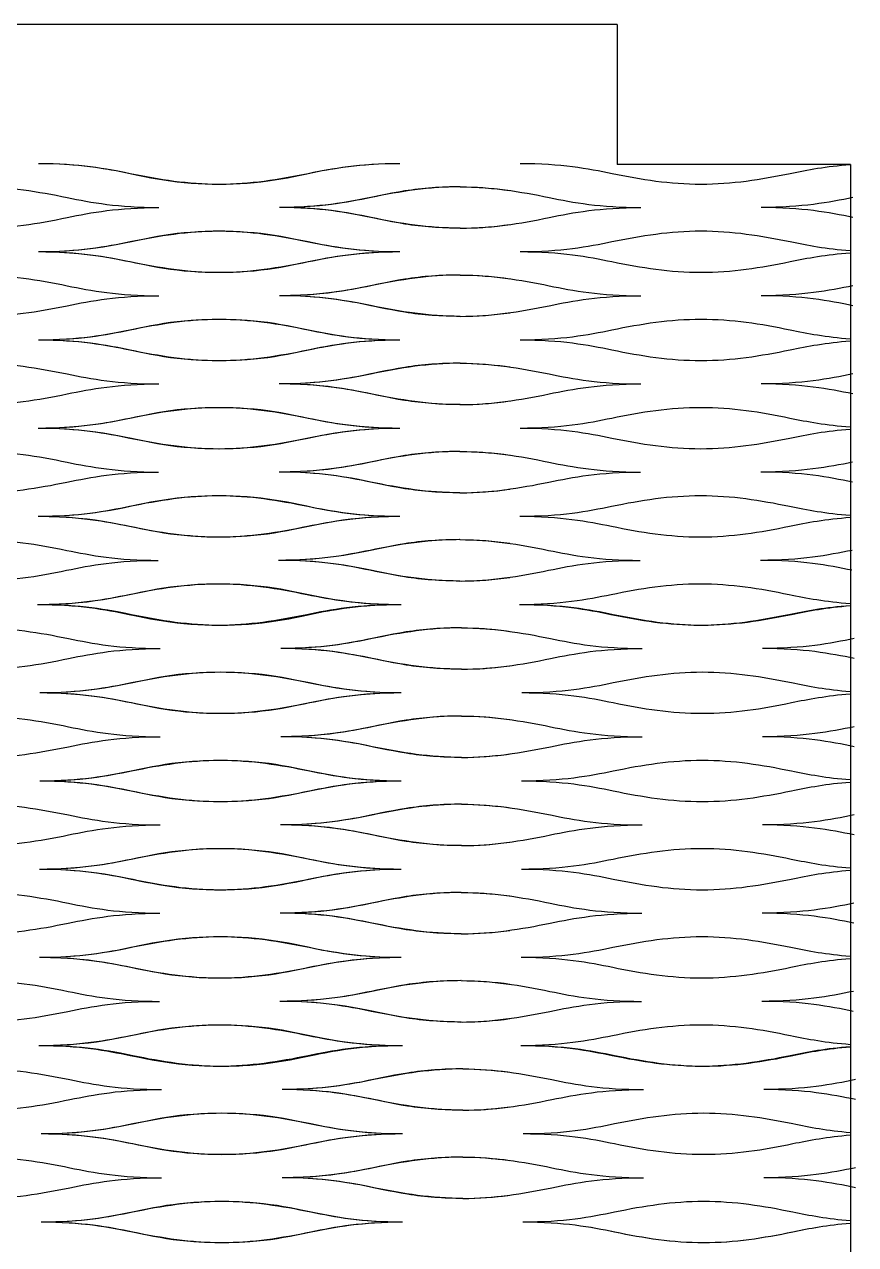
# Model space of a CAD drawing. Header units: millimetres. Extents: x 1 to 583, y -486 to -2.
# Drawn here: x 482.19 to 500, y -119.9 to -93.76 of the extents above; entities that cross this region are included whole.
import ezdxf

# ---------------------------------------------------------------- set-up
doc = ezdxf.new("R2010")
doc.units = ezdxf.units.MM
doc.header["$MEASUREMENT"] = 0
doc.layers.add('DEFAULT', color=7, linetype='Continuous')
doc.layers.add('dibujo', color=10, linetype='Continuous')

msp = doc.modelspace()

# ---------------------------------------------------------------- linework, layer by layer
at = {"layer": 'DEFAULT'}
for points, knots in [([(482.486, -96.74), (483.358, -96.74), (483.935, -96.848), (484.45, -96.954), (485.079, -97.084), (485.694, -97.183), (486.359, -97.183), (487.025, -97.183), (487.64, -97.084), (488.269, -96.954), (488.784, -96.848), (489.362, -96.74), (490.233, -96.74)], [0, 0, 0, 0, 1, 1, 1, 2, 2, 2, 3, 3, 3, 4, 4, 4, 4]), ([(482.486, -96.74), (483.777, -96.74), (484.423, -96.977), (485.176, -97.095), (485.929, -97.213), (486.79, -97.213), (487.543, -97.095), (488.296, -96.977), (488.942, -96.74), (490.233, -96.74)], [0, 0, 0, 0, 1, 1, 1, 2, 2, 2, 3, 3, 3, 3]), ([(492.815, -96.74), (493.687, -96.74), (494.265, -96.848), (494.78, -96.954), (495.409, -97.084), (496.023, -97.183), (496.689, -97.183), (497.355, -97.183), (497.969, -97.084), (498.599, -96.954), (498.968, -96.878), (499.37, -96.801), (499.889, -96.764)], [0, 0, 0, 0, 1, 1, 1, 2, 2, 2, 3, 3, 3, 3.7175, 3.7175, 3.7175, 3.7175]), ([(481.195, -97.242), (481.861, -97.242), (482.475, -97.341), (483.104, -97.471), (483.619, -97.577), (484.197, -97.685), (485.068, -97.685)], [0, 0, 0, 0, 1, 1, 1, 2, 2, 2, 2]), ([(491.524, -97.242), (490.859, -97.242), (490.244, -97.341), (489.615, -97.471), (489.1, -97.577), (488.522, -97.685), (487.651, -97.685)], [0, 0, 0, 0, 1, 1, 1, 2, 2, 2, 2]), ([(491.524, -97.242), (491.121, -97.242), (490.717, -97.272), (490.341, -97.331), (489.588, -97.449), (488.942, -97.685), (487.651, -97.685)], [0, 0, 0, 0, 1, 1, 1, 2, 2, 2, 2]), ([(491.524, -97.242), (492.19, -97.242), (492.805, -97.341), (493.434, -97.471), (493.949, -97.577), (494.526, -97.685), (495.398, -97.685)], [0, 0, 0, 0, 1, 1, 1, 2, 2, 2, 2]), ([(481.195, -98.128), (481.86, -98.128), (482.475, -98.029), (483.104, -97.899), (483.619, -97.793), (484.197, -97.685), (485.068, -97.685)], [0, 0, 0, 0, 1, 1, 1, 2, 2, 2, 2]), ([(491.524, -98.128), (490.858, -98.128), (490.244, -98.029), (489.615, -97.899), (489.1, -97.793), (488.522, -97.685), (487.651, -97.685)], [0, 0, 0, 0, 1, 1, 1, 2, 2, 2, 2]), ([(491.524, -98.128), (491.121, -98.128), (490.717, -98.098), (490.341, -98.039), (489.588, -97.921), (488.942, -97.685), (487.651, -97.685)], [0, 0, 0, 0, 1, 1, 1, 2, 2, 2, 2]), ([(491.524, -98.128), (492.19, -98.128), (492.805, -98.029), (493.434, -97.899), (493.949, -97.793), (494.526, -97.685), (495.398, -97.685)], [0, 0, 0, 0, 1, 1, 1, 2, 2, 2, 2]), ([(482.486, -98.63), (483.777, -98.63), (484.423, -98.394), (485.176, -98.276), (485.929, -98.158), (486.79, -98.158), (487.543, -98.276), (488.296, -98.394), (488.942, -98.63), (490.233, -98.63)], [0, 0, 0, 0, 1, 1, 1, 2, 2, 2, 3, 3, 3, 3]), ([(482.486, -98.63), (483.358, -98.63), (483.935, -98.522), (484.45, -98.416), (485.079, -98.286), (485.694, -98.187), (486.359, -98.187), (487.025, -98.187), (487.64, -98.286), (488.269, -98.416), (488.784, -98.522), (489.361, -98.63), (490.233, -98.63)], [0, 0, 0, 0, 1, 1, 1, 2, 2, 2, 3, 3, 3, 4, 4, 4, 4]), ([(492.815, -98.63), (493.687, -98.63), (494.264, -98.522), (494.779, -98.416), (495.409, -98.286), (496.023, -98.187), (496.689, -98.187), (497.355, -98.187), (497.969, -98.286), (498.598, -98.416), (498.968, -98.492), (499.37, -98.569), (499.889, -98.607)], [0, 0, 0, 0, 1, 1, 1, 2, 2, 2, 3, 3, 3, 3.717563, 3.717563, 3.717563, 3.717563]), ([(482.486, -98.63), (483.358, -98.63), (483.935, -98.737), (484.45, -98.844), (485.079, -98.974), (485.693, -99.073), (486.359, -99.073), (487.025, -99.073), (487.64, -98.974), (488.269, -98.844), (488.784, -98.737), (489.361, -98.63), (490.233, -98.63)], [0, 0, 0, 0, 1, 1, 1, 2, 2, 2, 3, 3, 3, 4, 4, 4, 4]), ([(482.486, -98.63), (483.777, -98.63), (484.423, -98.866), (485.176, -98.984), (485.929, -99.102), (486.79, -99.102), (487.543, -98.984), (488.296, -98.866), (488.942, -98.63), (490.233, -98.63)], [0, 0, 0, 0, 1, 1, 1, 2, 2, 2, 3, 3, 3, 3]), ([(492.815, -98.63), (493.687, -98.63), (494.264, -98.737), (494.779, -98.844), (495.408, -98.974), (496.023, -99.073), (496.688, -99.073), (497.354, -99.073), (497.969, -98.974), (498.598, -98.844), (498.968, -98.767), (499.37, -98.691), (499.889, -98.653)], [0, 0, 0, 0, 1, 1, 1, 2, 2, 2, 3, 3, 3, 3.717575, 3.717575, 3.717575, 3.717575]), ([(481.195, -99.132), (481.86, -99.132), (482.475, -99.231), (483.104, -99.361), (483.619, -99.467), (484.196, -99.575), (485.068, -99.575)], [0, 0, 0, 0, 1, 1, 1, 2, 2, 2, 2]), ([(491.524, -99.132), (490.858, -99.132), (490.243, -99.231), (489.614, -99.361), (489.099, -99.467), (488.522, -99.575), (487.65, -99.575)], [0, 0, 0, 0, 1, 1, 1, 2, 2, 2, 2]), ([(491.524, -99.132), (491.121, -99.132), (490.717, -99.161), (490.341, -99.22), (489.587, -99.338), (488.942, -99.575), (487.651, -99.575)], [0, 0, 0, 0, 1, 1, 1, 2, 2, 2, 2]), ([(491.524, -99.132), (492.19, -99.132), (492.804, -99.231), (493.434, -99.361), (493.948, -99.467), (494.526, -99.575), (495.397, -99.575)], [0, 0, 0, 0, 1, 1, 1, 2, 2, 2, 2]), ([(481.194, -100.017), (481.86, -100.017), (482.474, -99.918), (483.104, -99.788), (483.619, -99.682), (484.196, -99.575), (485.068, -99.575)], [0, 0, 0, 0, 1, 1, 1, 2, 2, 2, 2]), ([(491.523, -100.017), (490.857, -100.017), (490.243, -99.918), (489.614, -99.788), (489.099, -99.682), (488.522, -99.575), (487.65, -99.575)], [0, 0, 0, 0, 1, 1, 1, 2, 2, 2, 2]), ([(491.524, -100.017), (491.121, -100.017), (490.717, -99.988), (490.341, -99.929), (489.587, -99.811), (488.942, -99.575), (487.651, -99.575)], [0, 0, 0, 0, 1, 1, 1, 2, 2, 2, 2]), ([(491.524, -100.017), (492.189, -100.017), (492.804, -99.918), (493.433, -99.788), (493.948, -99.682), (494.526, -99.575), (495.397, -99.575)], [0, 0, 0, 0, 1, 1, 1, 2, 2, 2, 2]), ([(482.485, -100.519), (483.357, -100.519), (483.934, -100.412), (484.449, -100.305), (485.078, -100.176), (485.693, -100.076), (486.358, -100.076), (487.024, -100.076), (487.639, -100.175), (488.268, -100.305), (488.783, -100.412), (489.36, -100.519), (490.232, -100.519)], [0, 0, 0, 0, 1, 1, 1, 2, 2, 2, 3, 3, 3, 4, 4, 4, 4]), ([(482.486, -100.519), (483.777, -100.519), (484.423, -100.283), (485.176, -100.165), (485.929, -100.047), (486.79, -100.047), (487.543, -100.165), (488.296, -100.283), (488.942, -100.519), (490.233, -100.519)], [0, 0, 0, 0, 1, 1, 1, 2, 2, 2, 3, 3, 3, 3]), ([(492.815, -100.519), (493.686, -100.519), (494.264, -100.412), (494.779, -100.305), (495.408, -100.176), (496.022, -100.076), (496.688, -100.076), (497.354, -100.076), (497.968, -100.175), (498.597, -100.305), (498.967, -100.382), (499.369, -100.459), (499.889, -100.496)], [0, 0, 0, 0, 1, 1, 1, 2, 2, 2, 3, 3, 3, 3.718122, 3.718122, 3.718122, 3.718122]), ([(482.485, -100.519), (483.357, -100.519), (483.934, -100.627), (484.449, -100.733), (485.078, -100.863), (485.692, -100.962), (486.358, -100.962), (487.023, -100.962), (487.638, -100.863), (488.267, -100.733), (488.783, -100.627), (489.36, -100.519), (490.232, -100.519)], [0, 0, 0, 0, 1, 1, 1, 2, 2, 2, 3, 3, 3, 4, 4, 4, 4]), ([(482.486, -100.519), (483.777, -100.519), (484.423, -100.755), (485.176, -100.874), (485.929, -100.992), (486.79, -100.992), (487.543, -100.874), (488.296, -100.755), (488.941, -100.519), (490.233, -100.519)], [0, 0, 0, 0, 1, 1, 1, 2, 2, 2, 3, 3, 3, 3]), ([(492.815, -100.519), (493.686, -100.519), (494.263, -100.627), (494.778, -100.733), (495.407, -100.863), (496.022, -100.962), (496.687, -100.962), (497.353, -100.962), (497.967, -100.863), (498.597, -100.733), (498.967, -100.657), (499.369, -100.58), (499.889, -100.543)], [0, 0, 0, 0, 1, 1, 1, 2, 2, 2, 3, 3, 3, 3.718138, 3.718138, 3.718138, 3.718138]), ([(481.194, -101.021), (481.859, -101.021), (482.474, -101.12), (483.103, -101.25), (483.617, -101.356), (484.195, -101.464), (485.066, -101.464)], [0, 0, 0, 0, 1, 1, 1, 2, 2, 2, 2]), ([(491.522, -101.021), (490.856, -101.021), (490.241, -101.12), (489.612, -101.25), (489.097, -101.356), (488.519, -101.464), (487.648, -101.464)], [0, 0, 0, 0, 1, 1, 1, 2, 2, 2, 2]), ([(491.524, -101.021), (491.12, -101.021), (490.717, -101.051), (490.34, -101.11), (489.587, -101.228), (488.941, -101.464), (487.65, -101.464)], [0, 0, 0, 0, 1, 1, 1, 2, 2, 2, 2]), ([(491.523, -101.021), (492.189, -101.021), (492.803, -101.12), (493.432, -101.25), (493.947, -101.356), (494.524, -101.464), (495.395, -101.464)], [0, 0, 0, 0, 1, 1, 1, 2, 2, 2, 2]), ([(481.193, -101.907), (481.858, -101.907), (482.473, -101.808), (483.102, -101.678), (483.617, -101.572), (484.195, -101.464), (485.066, -101.464)], [0, 0, 0, 0, 1, 1, 1, 2, 2, 2, 2]), ([(491.52, -101.907), (490.854, -101.907), (490.24, -101.808), (489.611, -101.678), (489.097, -101.572), (488.519, -101.464), (487.648, -101.464)], [0, 0, 0, 0, 1, 1, 1, 2, 2, 2, 2]), ([(491.524, -101.907), (491.12, -101.907), (490.717, -101.877), (490.34, -101.818), (489.587, -101.7), (488.941, -101.464), (487.65, -101.464)], [0, 0, 0, 0, 1, 1, 1, 2, 2, 2, 2]), ([(491.522, -101.907), (492.188, -101.907), (492.802, -101.808), (493.431, -101.678), (493.946, -101.572), (494.524, -101.464), (495.395, -101.464)], [0, 0, 0, 0, 1, 1, 1, 2, 2, 2, 2]), ([(482.486, -102.409), (483.777, -102.409), (484.423, -102.173), (485.176, -102.054), (485.929, -101.936), (486.79, -101.936), (487.543, -102.054), (488.296, -102.173), (488.941, -102.409), (490.233, -102.409)], [0, 0, 0, 0, 1, 1, 1, 2, 2, 2, 3, 3, 3, 3]), ([(482.483, -102.409), (483.354, -102.409), (483.932, -102.301), (484.447, -102.195), (485.076, -102.065), (485.69, -101.966), (486.356, -101.966), (487.022, -101.966), (487.636, -102.065), (488.265, -102.195), (488.78, -102.301), (489.356, -102.409), (490.228, -102.409)], [0, 0, 0, 0, 1, 1, 1, 2, 2, 2, 3, 3, 3, 4, 4, 4, 4]), ([(492.812, -102.409), (493.684, -102.409), (494.261, -102.301), (494.776, -102.195), (495.405, -102.065), (496.02, -101.966), (496.685, -101.966), (497.351, -101.966), (497.965, -102.065), (498.594, -102.195), (498.965, -102.271), (499.368, -102.348), (499.889, -102.386)], [0, 0, 0, 0, 1, 1, 1, 2, 2, 2, 3, 3, 3, 3.719793, 3.719793, 3.719793, 3.719793]), ([(482.483, -102.409), (483.354, -102.409), (483.931, -102.516), (484.446, -102.623), (485.074, -102.752), (485.688, -102.852), (486.354, -102.852), (487.019, -102.852), (487.634, -102.752), (488.264, -102.623), (488.779, -102.516), (489.356, -102.409), (490.228, -102.409)], [0, 0, 0, 0, 1, 1, 1, 2, 2, 2, 3, 3, 3, 4, 4, 4, 4]), ([(482.486, -102.409), (483.777, -102.409), (484.422, -102.645), (485.175, -102.763), (485.928, -102.881), (486.789, -102.881), (487.542, -102.763), (488.295, -102.645), (488.94, -102.409), (490.231, -102.409)], [0, 0, 0, 0, 1, 1, 1, 2, 2, 2, 3, 3, 3, 3]), ([(492.812, -102.409), (493.684, -102.409), (494.261, -102.516), (494.775, -102.623), (495.404, -102.752), (496.018, -102.852), (496.683, -102.852), (497.349, -102.852), (497.964, -102.752), (498.593, -102.623), (498.964, -102.546), (499.367, -102.469), (499.889, -102.432)], [0, 0, 0, 0, 1, 1, 1, 2, 2, 2, 3, 3, 3, 3.719858, 3.719858, 3.719858, 3.719858]), ([(481.191, -102.911), (481.856, -102.911), (482.471, -103.01), (483.099, -103.14), (483.613, -103.246), (484.19, -103.353), (485.062, -103.353)], [0, 0, 0, 0, 1, 1, 1, 2, 2, 2, 2]), ([(491.516, -102.911), (490.851, -102.911), (490.236, -103.01), (489.607, -103.14), (489.091, -103.246), (488.514, -103.353), (487.643, -103.353)], [0, 0, 0, 0, 1, 1, 1, 2, 2, 2, 2]), ([(491.522, -102.911), (491.118, -102.911), (490.715, -102.94), (490.338, -102.999), (489.585, -103.117), (488.94, -103.353), (487.649, -103.353)], [0, 0, 0, 0, 1, 1, 1, 2, 2, 2, 2]), ([(491.52, -102.911), (492.186, -102.911), (492.8, -103.01), (493.429, -103.14), (493.943, -103.246), (494.52, -103.353), (495.391, -103.353)], [0, 0, 0, 0, 1, 1, 1, 2, 2, 2, 2]), ([(481.189, -103.796), (481.854, -103.796), (482.469, -103.697), (483.098, -103.567), (483.613, -103.461), (484.19, -103.353), (485.062, -103.353)], [0, 0, 0, 0, 1, 1, 1, 2, 2, 2, 2]), ([(491.512, -103.796), (490.847, -103.796), (490.233, -103.697), (489.605, -103.567), (489.091, -103.461), (488.514, -103.353), (487.643, -103.353)], [0, 0, 0, 0, 1, 1, 1, 2, 2, 2, 2]), ([(491.522, -103.796), (491.118, -103.796), (490.715, -103.767), (490.338, -103.708), (489.585, -103.59), (488.94, -103.353), (487.649, -103.353)], [0, 0, 0, 0, 1, 1, 1, 2, 2, 2, 2]), ([(491.518, -103.796), (492.184, -103.796), (492.798, -103.697), (493.427, -103.567), (493.942, -103.461), (494.52, -103.353), (495.391, -103.353)], [0, 0, 0, 0, 1, 1, 1, 2, 2, 2, 2]), ([(482.478, -104.298), (483.349, -104.298), (483.926, -104.19), (484.441, -104.084), (485.07, -103.954), (485.685, -103.855), (486.35, -103.855), (487.016, -103.855), (487.63, -103.954), (488.258, -104.084), (488.772, -104.19), (489.349, -104.298), (490.22, -104.298)], [0, 0, 0, 0, 1, 1, 1, 2, 2, 2, 3, 3, 3, 4, 4, 4, 4]), ([(482.486, -104.298), (483.777, -104.298), (484.422, -104.062), (485.175, -103.944), (485.928, -103.826), (486.789, -103.826), (487.542, -103.944), (488.295, -104.062), (488.94, -104.298), (490.231, -104.298)], [0, 0, 0, 0, 1, 1, 1, 2, 2, 2, 3, 3, 3, 3]), ([(492.808, -104.298), (493.678, -104.298), (494.256, -104.19), (494.771, -104.084), (495.4, -103.954), (496.014, -103.855), (496.68, -103.855), (497.345, -103.855), (497.959, -103.954), (498.587, -104.084), (498.959, -104.161), (499.364, -104.239), (499.889, -104.276)], [0, 0, 0, 0, 1, 1, 1, 2, 2, 2, 3, 3, 3, 3.723412, 3.723412, 3.723412, 3.723412]), ([(482.478, -104.298), (483.349, -104.298), (483.926, -104.406), (484.439, -104.512), (485.067, -104.642), (485.681, -104.741), (486.346, -104.741), (487.011, -104.741), (487.626, -104.642), (488.256, -104.512), (488.771, -104.406), (489.349, -104.298), (490.22, -104.298)], [0, 0, 0, 0, 1, 1, 1, 2, 2, 2, 3, 3, 3, 4, 4, 4, 4]), ([(482.485, -104.298), (483.775, -104.298), (484.421, -104.534), (485.173, -104.652), (485.926, -104.77), (486.786, -104.77), (487.539, -104.652), (488.292, -104.534), (488.937, -104.298), (490.227, -104.298)], [0, 0, 0, 0, 1, 1, 1, 2, 2, 2, 3, 3, 3, 3]), ([(492.808, -104.298), (493.678, -104.298), (494.255, -104.406), (494.769, -104.512), (495.397, -104.642), (496.01, -104.741), (496.675, -104.741), (497.341, -104.741), (497.955, -104.642), (498.585, -104.512), (498.958, -104.435), (499.363, -104.358), (499.889, -104.321)], [0, 0, 0, 0, 1, 1, 1, 2, 2, 2, 3, 3, 3, 3.723527, 3.723527, 3.723527, 3.723527]), ([(481.186, -104.8), (481.851, -104.8), (482.464, -104.899), (483.092, -105.029), (483.606, -105.135), (484.182, -105.243), (485.053, -105.243)], [0, 0, 0, 0, 1, 1, 1, 2, 2, 2, 2]), ([(491.506, -104.8), (490.84, -104.8), (490.226, -104.899), (489.596, -105.029), (489.081, -105.135), (488.503, -105.243), (487.632, -105.243)], [0, 0, 0, 0, 1, 1, 1, 2, 2, 2, 2]), ([(491.517, -104.8), (491.114, -104.8), (490.711, -104.829), (490.334, -104.889), (489.582, -105.007), (488.937, -105.243), (487.646, -105.243)], [0, 0, 0, 0, 1, 1, 1, 2, 2, 2, 2]), ([(491.515, -104.8), (492.18, -104.8), (492.794, -104.899), (493.422, -105.029), (493.935, -105.135), (494.512, -105.243), (495.382, -105.243)], [0, 0, 0, 0, 1, 1, 1, 2, 2, 2, 2]), ([(481.182, -105.686), (481.847, -105.686), (482.461, -105.587), (483.09, -105.457), (483.605, -105.35), (484.182, -105.243), (485.053, -105.243)], [0, 0, 0, 0, 1, 1, 1, 2, 2, 2, 2]), ([(491.498, -105.686), (490.833, -105.686), (490.22, -105.587), (489.593, -105.457), (489.079, -105.35), (488.503, -105.243), (487.632, -105.243)], [0, 0, 0, 0, 1, 1, 1, 2, 2, 2, 2]), ([(491.517, -105.686), (491.114, -105.686), (490.711, -105.656), (490.334, -105.597), (489.582, -105.479), (488.937, -105.243), (487.646, -105.243)], [0, 0, 0, 0, 1, 1, 1, 2, 2, 2, 2]), ([(491.511, -105.686), (492.176, -105.686), (492.79, -105.587), (493.419, -105.457), (493.934, -105.35), (494.512, -105.243), (495.382, -105.243)], [0, 0, 0, 0, 1, 1, 1, 2, 2, 2, 2]), ([(482.469, -106.188), (483.339, -106.188), (483.916, -106.08), (484.431, -105.974), (485.06, -105.844), (485.674, -105.745), (486.339, -105.745), (487.004, -105.745), (487.617, -105.844), (488.245, -105.974), (488.758, -106.08), (489.334, -106.188), (490.204, -106.188)], [0, 0, 0, 0, 1, 1, 1, 2, 2, 2, 3, 3, 3, 4, 4, 4, 4]), ([(482.485, -106.188), (483.775, -106.188), (484.421, -105.951), (485.173, -105.833), (485.926, -105.715), (486.786, -105.715), (487.539, -105.833), (488.292, -105.951), (488.937, -106.188), (490.227, -106.188)], [0, 0, 0, 0, 1, 1, 1, 2, 2, 2, 3, 3, 3, 3]), ([(492.798, -106.188), (493.669, -106.188), (494.246, -106.08), (494.761, -105.974), (495.39, -105.844), (496.004, -105.745), (496.669, -105.745), (497.334, -105.745), (497.947, -105.844), (498.574, -105.974), (498.949, -106.051), (499.357, -106.13), (499.889, -106.166)], [0, 0, 0, 0, 1, 1, 1, 2, 2, 2, 3, 3, 3, 3.730188, 3.730188, 3.730188, 3.730188]), ([(482.469, -106.188), (483.339, -106.188), (483.915, -106.295), (484.428, -106.401), (485.055, -106.531), (485.667, -106.63), (486.331, -106.63), (486.996, -106.63), (487.611, -106.531), (488.241, -106.401), (488.756, -106.295), (489.334, -106.188), (490.204, -106.188)], [0, 0, 0, 0, 1, 1, 1, 2, 2, 2, 3, 3, 3, 4, 4, 4, 4]), ([(482.484, -106.188), (483.773, -106.188), (484.418, -106.424), (485.17, -106.542), (485.922, -106.66), (486.782, -106.66), (487.534, -106.542), (488.286, -106.424), (488.93, -106.188), (490.22, -106.188)], [0, 0, 0, 0, 1, 1, 1, 2, 2, 2, 3, 3, 3, 3]), ([(482.515, -106.188), (483.386, -106.188), (483.964, -106.295), (484.479, -106.401), (485.108, -106.531), (485.722, -106.63), (486.388, -106.63), (487.054, -106.63), (487.668, -106.531), (488.298, -106.401), (488.813, -106.295), (489.39, -106.188), (490.262, -106.188)], [0, 0, 0, 0, 1, 1, 1, 2, 2, 2, 3, 3, 3, 4, 4, 4, 4]), ([(482.515, -106.188), (483.806, -106.188), (484.451, -106.424), (485.205, -106.542), (485.958, -106.66), (486.819, -106.66), (487.572, -106.542), (488.325, -106.424), (488.971, -106.188), (490.262, -106.188)], [0, 0, 0, 0, 1, 1, 1, 2, 2, 2, 3, 3, 3, 3]), ([(492.798, -106.188), (493.669, -106.188), (494.244, -106.295), (494.757, -106.401), (495.384, -106.531), (495.996, -106.63), (496.661, -106.63), (497.326, -106.63), (497.94, -106.531), (498.57, -106.401), (498.947, -106.324), (499.356, -106.245), (499.889, -106.209)], [0, 0, 0, 0, 1, 1, 1, 2, 2, 2, 3, 3, 3, 3.730395, 3.730395, 3.730395, 3.730395]), ([(492.844, -106.188), (493.716, -106.188), (494.293, -106.295), (494.808, -106.401), (495.437, -106.531), (496.052, -106.63), (496.717, -106.63), (497.383, -106.63), (497.998, -106.531), (498.627, -106.401), (498.99, -106.327), (499.384, -106.251), (499.889, -106.213)], [0, 0, 0, 0, 1, 1, 1, 2, 2, 2, 3, 3, 3, 3.704266, 3.704266, 3.704266, 3.704266]), ([(481.223, -106.689), (481.889, -106.689), (482.504, -106.789), (483.133, -106.918), (483.648, -107.025), (484.225, -107.132), (485.097, -107.132)], [0, 0, 0, 0, 1, 1, 1, 2, 2, 2, 2]), ([(491.553, -106.689), (490.887, -106.689), (490.273, -106.789), (489.643, -106.918), (489.128, -107.025), (488.551, -107.132), (487.679, -107.132)], [0, 0, 0, 0, 1, 1, 1, 2, 2, 2, 2]), ([(491.553, -106.689), (491.149, -106.689), (490.746, -106.719), (490.369, -106.778), (489.616, -106.896), (488.971, -107.132), (487.679, -107.132)], [0, 0, 0, 0, 1, 1, 1, 2, 2, 2, 2]), ([(491.553, -106.689), (492.219, -106.689), (492.833, -106.789), (493.462, -106.918), (493.977, -107.025), (494.555, -107.132), (495.427, -107.132)], [0, 0, 0, 0, 1, 1, 1, 2, 2, 2, 2]), ([(481.223, -107.575), (481.889, -107.575), (482.504, -107.476), (483.133, -107.346), (483.648, -107.24), (484.225, -107.132), (485.097, -107.132)], [0, 0, 0, 0, 1, 1, 1, 2, 2, 2, 2]), ([(491.553, -107.575), (490.887, -107.575), (490.273, -107.476), (489.643, -107.346), (489.128, -107.24), (488.551, -107.132), (487.679, -107.132)], [0, 0, 0, 0, 1, 1, 1, 2, 2, 2, 2]), ([(491.553, -107.575), (491.149, -107.575), (490.746, -107.546), (490.369, -107.487), (489.616, -107.368), (488.971, -107.132), (487.679, -107.132)], [0, 0, 0, 0, 1, 1, 1, 2, 2, 2, 2]), ([(491.553, -107.575), (492.219, -107.575), (492.833, -107.476), (493.462, -107.346), (493.977, -107.24), (494.555, -107.132), (495.427, -107.132)], [0, 0, 0, 0, 1, 1, 1, 2, 2, 2, 2]), ([(482.515, -108.077), (483.806, -108.077), (484.451, -107.841), (485.205, -107.723), (485.958, -107.605), (486.819, -107.605), (487.572, -107.723), (488.325, -107.841), (488.971, -108.077), (490.262, -108.077)], [0, 0, 0, 0, 1, 1, 1, 2, 2, 2, 3, 3, 3, 3]), ([(482.515, -108.077), (483.386, -108.077), (483.964, -107.969), (484.479, -107.863), (485.108, -107.733), (485.722, -107.634), (486.388, -107.634), (487.054, -107.634), (487.668, -107.733), (488.298, -107.863), (488.813, -107.969), (489.39, -108.077), (490.262, -108.077)], [0, 0, 0, 0, 1, 1, 1, 2, 2, 2, 3, 3, 3, 4, 4, 4, 4]), ([(492.844, -108.077), (493.716, -108.077), (494.293, -107.969), (494.808, -107.863), (495.437, -107.733), (496.052, -107.634), (496.717, -107.634), (497.383, -107.634), (497.998, -107.733), (498.627, -107.863), (498.99, -107.938), (499.383, -108.013), (499.889, -108.052)], [0, 0, 0, 0, 1, 1, 1, 2, 2, 2, 3, 3, 3, 3.704329, 3.704329, 3.704329, 3.704329]), ([(482.515, -108.077), (483.386, -108.077), (483.964, -108.185), (484.478, -108.291), (485.108, -108.421), (485.722, -108.52), (486.388, -108.52), (487.053, -108.52), (487.668, -108.421), (488.297, -108.291), (488.812, -108.185), (489.39, -108.077), (490.262, -108.077)], [0, 0, 0, 0, 1, 1, 1, 2, 2, 2, 3, 3, 3, 4, 4, 4, 4]), ([(482.515, -108.077), (483.806, -108.077), (484.451, -108.313), (485.205, -108.431), (485.958, -108.549), (486.819, -108.549), (487.572, -108.431), (488.325, -108.313), (488.97, -108.077), (490.262, -108.077)], [0, 0, 0, 0, 1, 1, 1, 2, 2, 2, 3, 3, 3, 3]), ([(492.844, -108.077), (493.716, -108.077), (494.293, -108.185), (494.808, -108.291), (495.437, -108.421), (496.051, -108.52), (496.717, -108.52), (497.383, -108.52), (497.998, -108.421), (498.627, -108.291), (498.99, -108.216), (499.383, -108.141), (499.889, -108.102)], [0, 0, 0, 0, 1, 1, 1, 2, 2, 2, 3, 3, 3, 3.704343, 3.704343, 3.704343, 3.704343]), ([(481.223, -108.579), (481.889, -108.579), (482.503, -108.678), (483.133, -108.808), (483.647, -108.914), (484.225, -109.022), (485.096, -109.022)], [0, 0, 0, 0, 1, 1, 1, 2, 2, 2, 2]), ([(491.552, -108.579), (490.887, -108.579), (490.272, -108.678), (489.643, -108.808), (489.128, -108.914), (488.55, -109.022), (487.679, -109.022)], [0, 0, 0, 0, 1, 1, 1, 2, 2, 2, 2]), ([(491.553, -108.579), (491.149, -108.579), (490.746, -108.608), (490.369, -108.667), (489.616, -108.785), (488.97, -109.022), (487.679, -109.022)], [0, 0, 0, 0, 1, 1, 1, 2, 2, 2, 2]), ([(491.553, -108.579), (492.218, -108.579), (492.833, -108.678), (493.462, -108.808), (493.977, -108.914), (494.554, -109.022), (495.426, -109.022)], [0, 0, 0, 0, 1, 1, 1, 2, 2, 2, 2]), ([(481.223, -109.465), (481.889, -109.465), (482.503, -109.366), (483.133, -109.236), (483.647, -109.129), (484.225, -109.022), (485.096, -109.022)], [0, 0, 0, 0, 1, 1, 1, 2, 2, 2, 2]), ([(491.552, -109.465), (490.886, -109.465), (490.272, -109.366), (489.643, -109.236), (489.128, -109.129), (488.55, -109.022), (487.679, -109.022)], [0, 0, 0, 0, 1, 1, 1, 2, 2, 2, 2]), ([(491.553, -109.465), (491.149, -109.465), (490.746, -109.435), (490.369, -109.376), (489.616, -109.258), (488.97, -109.022), (487.679, -109.022)], [0, 0, 0, 0, 1, 1, 1, 2, 2, 2, 2]), ([(491.552, -109.465), (492.218, -109.465), (492.833, -109.366), (493.462, -109.236), (493.977, -109.129), (494.554, -109.022), (495.426, -109.022)], [0, 0, 0, 0, 1, 1, 1, 2, 2, 2, 2]), ([(482.515, -109.966), (483.806, -109.966), (484.451, -109.73), (485.205, -109.612), (485.958, -109.494), (486.819, -109.494), (487.572, -109.612), (488.325, -109.73), (488.97, -109.966), (490.262, -109.966)], [0, 0, 0, 0, 1, 1, 1, 2, 2, 2, 3, 3, 3, 3]), ([(482.514, -109.966), (483.385, -109.966), (483.963, -109.859), (484.478, -109.753), (485.107, -109.623), (485.722, -109.524), (486.387, -109.524), (487.053, -109.524), (487.667, -109.623), (488.297, -109.753), (488.811, -109.859), (489.389, -109.966), (490.26, -109.966)], [0, 0, 0, 0, 1, 1, 1, 2, 2, 2, 3, 3, 3, 4, 4, 4, 4]), ([(492.843, -109.966), (493.715, -109.966), (494.292, -109.859), (494.807, -109.753), (495.436, -109.623), (496.051, -109.524), (496.717, -109.524), (497.382, -109.524), (497.997, -109.623), (498.626, -109.753), (498.989, -109.827), (499.383, -109.903), (499.889, -109.941)], [0, 0, 0, 0, 1, 1, 1, 2, 2, 2, 3, 3, 3, 3.704893, 3.704893, 3.704893, 3.704893]), ([(482.514, -109.966), (483.385, -109.966), (483.963, -110.074), (484.477, -110.18), (485.106, -110.31), (485.721, -110.409), (486.386, -110.409), (487.052, -110.409), (487.667, -110.31), (488.296, -110.18), (488.811, -110.074), (489.389, -109.966), (490.26, -109.966)], [0, 0, 0, 0, 1, 1, 1, 2, 2, 2, 3, 3, 3, 4, 4, 4, 4]), ([(482.515, -109.966), (483.806, -109.966), (484.451, -110.203), (485.204, -110.321), (485.958, -110.439), (486.818, -110.439), (487.571, -110.321), (488.324, -110.203), (488.97, -109.966), (490.261, -109.966)], [0, 0, 0, 0, 1, 1, 1, 2, 2, 2, 3, 3, 3, 3]), ([(492.843, -109.966), (493.715, -109.966), (494.292, -110.074), (494.807, -110.18), (495.436, -110.31), (496.05, -110.409), (496.716, -110.409), (497.381, -110.409), (497.996, -110.31), (498.626, -110.18), (498.989, -110.105), (499.383, -110.03), (499.889, -109.992)], [0, 0, 0, 0, 1, 1, 1, 2, 2, 2, 3, 3, 3, 3.704911, 3.704911, 3.704911, 3.704911]), ([(481.222, -110.468), (481.888, -110.468), (482.502, -110.567), (483.131, -110.697), (483.646, -110.804), (484.223, -110.911), (485.095, -110.911)], [0, 0, 0, 0, 1, 1, 1, 2, 2, 2, 2]), ([(491.55, -110.468), (490.885, -110.468), (490.27, -110.567), (489.641, -110.697), (489.126, -110.804), (488.548, -110.911), (487.677, -110.911)], [0, 0, 0, 0, 1, 1, 1, 2, 2, 2, 2]), ([(491.552, -110.468), (491.149, -110.468), (490.745, -110.498), (490.369, -110.557), (489.616, -110.675), (488.97, -110.911), (487.679, -110.911)], [0, 0, 0, 0, 1, 1, 1, 2, 2, 2, 2]), ([(491.552, -110.468), (492.217, -110.468), (492.832, -110.567), (493.461, -110.697), (493.976, -110.804), (494.553, -110.911), (495.424, -110.911)], [0, 0, 0, 0, 1, 1, 1, 2, 2, 2, 2]), ([(481.221, -111.354), (481.887, -111.354), (482.501, -111.255), (483.131, -111.125), (483.646, -111.019), (484.223, -110.911), (485.095, -110.911)], [0, 0, 0, 0, 1, 1, 1, 2, 2, 2, 2]), ([(491.548, -111.354), (490.883, -111.354), (490.269, -111.255), (489.64, -111.125), (489.125, -111.019), (488.548, -110.911), (487.677, -110.911)], [0, 0, 0, 0, 1, 1, 1, 2, 2, 2, 2]), ([(491.552, -111.354), (491.149, -111.354), (490.745, -111.324), (490.369, -111.265), (489.616, -111.147), (488.97, -110.911), (487.679, -110.911)], [0, 0, 0, 0, 1, 1, 1, 2, 2, 2, 2]), ([(491.551, -111.354), (492.216, -111.354), (492.831, -111.255), (493.46, -111.125), (493.975, -111.019), (494.553, -110.911), (495.424, -110.911)], [0, 0, 0, 0, 1, 1, 1, 2, 2, 2, 2]), ([(482.512, -111.856), (483.383, -111.856), (483.96, -111.748), (484.475, -111.642), (485.105, -111.512), (485.719, -111.413), (486.385, -111.413), (487.05, -111.413), (487.665, -111.512), (488.294, -111.642), (488.808, -111.748), (489.385, -111.856), (490.257, -111.856)], [0, 0, 0, 0, 1, 1, 1, 2, 2, 2, 3, 3, 3, 4, 4, 4, 4]), ([(482.515, -111.856), (483.806, -111.856), (484.451, -111.62), (485.204, -111.502), (485.958, -111.384), (486.818, -111.384), (487.571, -111.502), (488.324, -111.62), (488.97, -111.856), (490.261, -111.856)], [0, 0, 0, 0, 1, 1, 1, 2, 2, 2, 3, 3, 3, 3]), ([(492.841, -111.856), (493.712, -111.856), (494.29, -111.748), (494.805, -111.642), (495.434, -111.512), (496.049, -111.413), (496.714, -111.413), (497.38, -111.413), (497.994, -111.512), (498.623, -111.642), (498.987, -111.717), (499.381, -111.793), (499.889, -111.831)], [0, 0, 0, 0, 1, 1, 1, 2, 2, 2, 3, 3, 3, 3.706573, 3.706573, 3.706573, 3.706573]), ([(482.512, -111.856), (483.383, -111.856), (483.96, -111.964), (484.475, -112.07), (485.103, -112.2), (485.717, -112.299), (486.382, -112.299), (487.048, -112.299), (487.663, -112.2), (488.292, -112.07), (488.807, -111.964), (489.385, -111.856), (490.257, -111.856)], [0, 0, 0, 0, 1, 1, 1, 2, 2, 2, 3, 3, 3, 4, 4, 4, 4]), ([(482.514, -111.856), (483.805, -111.856), (484.451, -112.092), (485.204, -112.21), (485.957, -112.328), (486.817, -112.328), (487.57, -112.21), (488.323, -112.092), (488.969, -111.856), (490.259, -111.856)], [0, 0, 0, 0, 1, 1, 1, 2, 2, 2, 3, 3, 3, 3]), ([(492.841, -111.856), (493.712, -111.856), (494.289, -111.964), (494.804, -112.07), (495.432, -112.2), (496.046, -112.299), (496.712, -112.299), (497.377, -112.299), (497.992, -112.2), (498.622, -112.07), (498.986, -111.995), (499.381, -111.919), (499.889, -111.881)], [0, 0, 0, 0, 1, 1, 1, 2, 2, 2, 3, 3, 3, 3.706645, 3.706645, 3.706645, 3.706645]), ([(481.22, -112.358), (481.885, -112.358), (482.499, -112.457), (483.128, -112.587), (483.642, -112.693), (484.219, -112.801), (485.09, -112.801)], [0, 0, 0, 0, 1, 1, 1, 2, 2, 2, 2]), ([(491.545, -112.358), (490.88, -112.358), (490.265, -112.457), (489.635, -112.587), (489.12, -112.693), (488.543, -112.801), (487.671, -112.801)], [0, 0, 0, 0, 1, 1, 1, 2, 2, 2, 2]), ([(491.55, -112.358), (491.147, -112.358), (490.743, -112.387), (490.367, -112.446), (489.614, -112.564), (488.969, -112.801), (487.678, -112.801)], [0, 0, 0, 0, 1, 1, 1, 2, 2, 2, 2]), ([(491.549, -112.358), (492.214, -112.358), (492.829, -112.457), (493.457, -112.587), (493.972, -112.693), (494.548, -112.801), (495.42, -112.801)], [0, 0, 0, 0, 1, 1, 1, 2, 2, 2, 2]), ([(481.218, -113.243), (481.883, -113.243), (482.497, -113.144), (483.127, -113.014), (483.642, -112.908), (484.219, -112.801), (485.09, -112.801)], [0, 0, 0, 0, 1, 1, 1, 2, 2, 2, 2]), ([(491.541, -113.243), (490.876, -113.243), (490.262, -113.144), (489.633, -113.014), (489.119, -112.908), (488.543, -112.801), (487.671, -112.801)], [0, 0, 0, 0, 1, 1, 1, 2, 2, 2, 2]), ([(491.55, -113.243), (491.147, -113.243), (490.743, -113.214), (490.367, -113.155), (489.614, -113.037), (488.969, -112.801), (487.678, -112.801)], [0, 0, 0, 0, 1, 1, 1, 2, 2, 2, 2]), ([(491.547, -113.243), (492.212, -113.243), (492.827, -113.144), (493.456, -113.014), (493.971, -112.908), (494.548, -112.801), (495.42, -112.801)], [0, 0, 0, 0, 1, 1, 1, 2, 2, 2, 2]), ([(482.507, -113.745), (483.378, -113.745), (483.955, -113.638), (484.47, -113.531), (485.099, -113.402), (485.714, -113.302), (486.379, -113.302), (487.044, -113.302), (487.658, -113.402), (488.286, -113.531), (488.801, -113.638), (489.377, -113.745), (490.248, -113.745)], [0, 0, 0, 0, 1, 1, 1, 2, 2, 2, 3, 3, 3, 4, 4, 4, 4]), ([(482.514, -113.745), (483.805, -113.745), (484.451, -113.509), (485.204, -113.391), (485.957, -113.273), (486.817, -113.273), (487.57, -113.391), (488.323, -113.509), (488.969, -113.745), (490.259, -113.745)], [0, 0, 0, 0, 1, 1, 1, 2, 2, 2, 3, 3, 3, 3]), ([(492.836, -113.745), (493.707, -113.745), (494.284, -113.638), (494.799, -113.531), (495.429, -113.402), (496.043, -113.302), (496.708, -113.302), (497.374, -113.302), (497.988, -113.402), (498.616, -113.531), (498.981, -113.607), (499.378, -113.683), (499.889, -113.721)], [0, 0, 0, 0, 1, 1, 1, 2, 2, 2, 3, 3, 3, 3.710215, 3.710215, 3.710215, 3.710215]), ([(482.507, -113.745), (483.378, -113.745), (483.954, -113.853), (484.468, -113.959), (485.096, -114.089), (485.709, -114.188), (486.374, -114.188), (487.04, -114.188), (487.654, -114.089), (488.284, -113.959), (488.799, -113.853), (489.377, -113.745), (490.248, -113.745)], [0, 0, 0, 0, 1, 1, 1, 2, 2, 2, 3, 3, 3, 4, 4, 4, 4]), ([(482.514, -113.745), (483.804, -113.745), (484.449, -113.981), (485.202, -114.099), (485.955, -114.218), (486.815, -114.218), (487.567, -114.099), (488.32, -113.981), (488.965, -113.745), (490.255, -113.745)], [0, 0, 0, 0, 1, 1, 1, 2, 2, 2, 3, 3, 3, 3]), ([(492.836, -113.745), (493.707, -113.745), (494.284, -113.853), (494.797, -113.959), (495.425, -114.089), (496.039, -114.188), (496.704, -114.188), (497.369, -114.188), (497.984, -114.089), (498.614, -113.959), (498.98, -113.884), (499.377, -113.808), (499.889, -113.77)], [0, 0, 0, 0, 1, 1, 1, 2, 2, 2, 3, 3, 3, 3.710342, 3.710342, 3.710342, 3.710342]), ([(481.214, -114.247), (481.879, -114.247), (482.493, -114.346), (483.121, -114.476), (483.635, -114.582), (484.211, -114.69), (485.081, -114.69)], [0, 0, 0, 0, 1, 1, 1, 2, 2, 2, 2]), ([(491.534, -114.247), (490.869, -114.247), (490.254, -114.346), (489.625, -114.476), (489.109, -114.582), (488.532, -114.69), (487.661, -114.69)], [0, 0, 0, 0, 1, 1, 1, 2, 2, 2, 2]), ([(491.546, -114.247), (491.143, -114.247), (490.739, -114.277), (490.363, -114.336), (489.61, -114.454), (488.965, -114.69), (487.675, -114.69)], [0, 0, 0, 0, 1, 1, 1, 2, 2, 2, 2]), ([(491.544, -114.247), (492.209, -114.247), (492.822, -114.346), (493.45, -114.476), (493.964, -114.582), (494.54, -114.69), (495.411, -114.69)], [0, 0, 0, 0, 1, 1, 1, 2, 2, 2, 2]), ([(481.21, -115.133), (481.875, -115.133), (482.489, -115.034), (483.119, -114.904), (483.633, -114.798), (484.211, -114.69), (485.081, -114.69)], [0, 0, 0, 0, 1, 1, 1, 2, 2, 2, 2]), ([(491.527, -115.133), (490.862, -115.133), (490.249, -115.034), (489.621, -114.904), (489.108, -114.798), (488.532, -114.69), (487.661, -114.69)], [0, 0, 0, 0, 1, 1, 1, 2, 2, 2, 2]), ([(491.546, -115.133), (491.143, -115.133), (490.739, -115.103), (490.363, -115.044), (489.61, -114.926), (488.965, -114.69), (487.675, -114.69)], [0, 0, 0, 0, 1, 1, 1, 2, 2, 2, 2]), ([(491.54, -115.133), (492.205, -115.133), (492.819, -115.034), (493.448, -114.904), (493.963, -114.798), (494.54, -114.69), (495.411, -114.69)], [0, 0, 0, 0, 1, 1, 1, 2, 2, 2, 2]), ([(482.497, -115.635), (483.368, -115.635), (483.945, -115.527), (484.46, -115.421), (485.089, -115.291), (485.703, -115.192), (486.368, -115.192), (487.033, -115.192), (487.646, -115.291), (488.273, -115.421), (488.787, -115.527), (489.363, -115.635), (490.233, -115.635)], [0, 0, 0, 0, 1, 1, 1, 2, 2, 2, 3, 3, 3, 4, 4, 4, 4]), ([(482.514, -115.635), (483.804, -115.635), (484.449, -115.399), (485.202, -115.28), (485.955, -115.162), (486.815, -115.162), (487.567, -115.28), (488.32, -115.399), (488.965, -115.635), (490.255, -115.635)], [0, 0, 0, 0, 1, 1, 1, 2, 2, 2, 3, 3, 3, 3]), ([(492.827, -115.635), (493.697, -115.635), (494.274, -115.527), (494.789, -115.421), (495.418, -115.291), (496.033, -115.192), (496.697, -115.192), (497.362, -115.192), (497.975, -115.291), (498.603, -115.421), (498.971, -115.497), (499.371, -115.574), (499.889, -115.611)], [0, 0, 0, 0, 1, 1, 1, 2, 2, 2, 3, 3, 3, 3.717034, 3.717034, 3.717034, 3.717034]), ([(482.497, -115.635), (483.368, -115.635), (483.943, -115.742), (484.456, -115.849), (485.083, -115.978), (485.696, -116.077), (486.36, -116.077), (487.025, -116.077), (487.639, -115.978), (488.269, -115.849), (488.785, -115.742), (489.363, -115.635), (490.233, -115.635)], [0, 0, 0, 0, 1, 1, 1, 2, 2, 2, 3, 3, 3, 4, 4, 4, 4]), ([(482.513, -115.635), (483.802, -115.635), (484.447, -115.871), (485.199, -115.989), (485.951, -116.107), (486.81, -116.107), (487.562, -115.989), (488.314, -115.871), (488.959, -115.635), (490.248, -115.635)], [0, 0, 0, 0, 1, 1, 1, 2, 2, 2, 3, 3, 3, 3]), ([(482.543, -115.635), (483.415, -115.635), (483.992, -115.742), (484.507, -115.849), (485.136, -115.978), (485.751, -116.078), (486.417, -116.078), (487.082, -116.078), (487.697, -115.978), (488.326, -115.849), (488.841, -115.742), (489.419, -115.635), (490.29, -115.635)], [0, 0, 0, 0, 1, 1, 1, 2, 2, 2, 3, 3, 3, 4, 4, 4, 4]), ([(482.543, -115.635), (483.834, -115.635), (484.48, -115.871), (485.233, -115.989), (485.987, -116.107), (486.847, -116.107), (487.6, -115.989), (488.354, -115.871), (488.999, -115.635), (490.29, -115.635)], [0, 0, 0, 0, 1, 1, 1, 2, 2, 2, 3, 3, 3, 3]), ([(492.827, -115.635), (493.697, -115.635), (494.273, -115.742), (494.786, -115.849), (495.413, -115.978), (496.025, -116.077), (496.69, -116.077), (497.354, -116.077), (497.969, -115.978), (498.599, -115.849), (498.968, -115.772), (499.37, -115.695), (499.889, -115.658)], [0, 0, 0, 0, 1, 1, 1, 2, 2, 2, 3, 3, 3, 3.717262, 3.717262, 3.717262, 3.717262]), ([(492.873, -115.635), (493.744, -115.635), (494.322, -115.742), (494.837, -115.849), (495.466, -115.978), (496.08, -116.078), (496.746, -116.078), (497.412, -116.078), (498.026, -115.978), (498.656, -115.849), (499.012, -115.775), (499.397, -115.701), (499.889, -115.662)], [0, 0, 0, 0, 1, 1, 1, 2, 2, 2, 3, 3, 3, 3.690922, 3.690922, 3.690922, 3.690922]), ([(481.252, -116.137), (481.918, -116.137), (482.532, -116.236), (483.162, -116.366), (483.677, -116.472), (484.254, -116.579), (485.126, -116.579)], [0, 0, 0, 0, 1, 1, 1, 2, 2, 2, 2]), ([(491.581, -116.137), (490.916, -116.137), (490.301, -116.236), (489.672, -116.366), (489.157, -116.472), (488.58, -116.579), (487.708, -116.579)], [0, 0, 0, 0, 1, 1, 1, 2, 2, 2, 2]), ([(491.582, -116.137), (491.178, -116.137), (490.775, -116.166), (490.398, -116.225), (489.645, -116.343), (488.999, -116.579), (487.708, -116.579)], [0, 0, 0, 0, 1, 1, 1, 2, 2, 2, 2]), ([(491.581, -116.137), (492.247, -116.137), (492.862, -116.236), (493.491, -116.366), (494.006, -116.472), (494.583, -116.579), (495.455, -116.579)], [0, 0, 0, 0, 1, 1, 1, 2, 2, 2, 2]), ([(481.252, -117.022), (481.918, -117.022), (482.532, -116.923), (483.162, -116.793), (483.677, -116.687), (484.254, -116.579), (485.126, -116.579)], [0, 0, 0, 0, 1, 1, 1, 2, 2, 2, 2]), ([(491.581, -117.022), (490.916, -117.022), (490.301, -116.923), (489.672, -116.793), (489.157, -116.687), (488.58, -116.579), (487.708, -116.579)], [0, 0, 0, 0, 1, 1, 1, 2, 2, 2, 2]), ([(491.582, -117.022), (491.178, -117.022), (490.775, -116.993), (490.398, -116.934), (489.645, -116.816), (488.999, -116.579), (487.708, -116.579)], [0, 0, 0, 0, 1, 1, 1, 2, 2, 2, 2]), ([(491.581, -117.022), (492.247, -117.022), (492.862, -116.923), (493.491, -116.793), (494.006, -116.687), (494.583, -116.579), (495.455, -116.579)], [0, 0, 0, 0, 1, 1, 1, 2, 2, 2, 2]), ([(482.543, -117.524), (483.834, -117.524), (484.48, -117.288), (485.233, -117.17), (485.987, -117.052), (486.847, -117.052), (487.6, -117.17), (488.354, -117.288), (488.999, -117.524), (490.29, -117.524)], [0, 0, 0, 0, 1, 1, 1, 2, 2, 2, 3, 3, 3, 3]), ([(482.543, -117.524), (483.415, -117.524), (483.992, -117.417), (484.507, -117.31), (485.136, -117.18), (485.751, -117.081), (486.417, -117.081), (487.082, -117.081), (487.697, -117.18), (488.326, -117.31), (488.841, -117.417), (489.419, -117.524), (490.29, -117.524)], [0, 0, 0, 0, 1, 1, 1, 2, 2, 2, 3, 3, 3, 4, 4, 4, 4]), ([(492.873, -117.524), (493.744, -117.524), (494.322, -117.417), (494.837, -117.31), (495.466, -117.18), (496.08, -117.081), (496.746, -117.081), (497.412, -117.081), (498.026, -117.18), (498.656, -117.31), (499.012, -117.384), (499.397, -117.458), (499.889, -117.497)], [0, 0, 0, 0, 1, 1, 1, 2, 2, 2, 3, 3, 3, 3.690985, 3.690985, 3.690985, 3.690985]), ([(482.543, -117.524), (483.415, -117.524), (483.992, -117.632), (484.507, -117.738), (485.136, -117.868), (485.751, -117.967), (486.416, -117.967), (487.082, -117.967), (487.697, -117.868), (488.326, -117.738), (488.841, -117.632), (489.419, -117.524), (490.29, -117.524)], [0, 0, 0, 0, 1, 1, 1, 2, 2, 2, 3, 3, 3, 4, 4, 4, 4]), ([(482.543, -117.524), (483.834, -117.524), (484.48, -117.76), (485.233, -117.878), (485.987, -117.997), (486.847, -117.997), (487.6, -117.878), (488.353, -117.76), (488.999, -117.524), (490.29, -117.524)], [0, 0, 0, 0, 1, 1, 1, 2, 2, 2, 3, 3, 3, 3]), ([(492.873, -117.524), (493.744, -117.524), (494.322, -117.632), (494.837, -117.738), (495.466, -117.868), (496.08, -117.967), (496.746, -117.967), (497.412, -117.967), (498.026, -117.868), (498.656, -117.738), (499.011, -117.665), (499.397, -117.591), (499.889, -117.552)], [0, 0, 0, 0, 1, 1, 1, 2, 2, 2, 3, 3, 3, 3.691, 3.691, 3.691, 3.691]), ([(481.252, -118.026), (481.918, -118.026), (482.532, -118.125), (483.161, -118.255), (483.676, -118.361), (484.253, -118.469), (485.125, -118.469)], [0, 0, 0, 0, 1, 1, 1, 2, 2, 2, 2]), ([(491.581, -118.026), (490.915, -118.026), (490.301, -118.125), (489.671, -118.255), (489.156, -118.361), (488.579, -118.469), (487.707, -118.469)], [0, 0, 0, 0, 1, 1, 1, 2, 2, 2, 2]), ([(491.581, -118.026), (491.178, -118.026), (490.775, -118.056), (490.398, -118.115), (489.645, -118.233), (488.999, -118.469), (487.708, -118.469)], [0, 0, 0, 0, 1, 1, 1, 2, 2, 2, 2]), ([(491.581, -118.026), (492.247, -118.026), (492.862, -118.125), (493.491, -118.255), (494.005, -118.361), (494.583, -118.469), (495.454, -118.469)], [0, 0, 0, 0, 1, 1, 1, 2, 2, 2, 2]), ([(481.252, -118.912), (481.917, -118.912), (482.532, -118.813), (483.161, -118.683), (483.676, -118.577), (484.253, -118.469), (485.125, -118.469)], [0, 0, 0, 0, 1, 1, 1, 2, 2, 2, 2]), ([(491.58, -118.912), (490.915, -118.912), (490.3, -118.813), (489.671, -118.683), (489.156, -118.577), (488.579, -118.469), (487.707, -118.469)], [0, 0, 0, 0, 1, 1, 1, 2, 2, 2, 2]), ([(491.581, -118.912), (491.178, -118.912), (490.775, -118.882), (490.398, -118.823), (489.645, -118.705), (488.999, -118.469), (487.708, -118.469)], [0, 0, 0, 0, 1, 1, 1, 2, 2, 2, 2]), ([(491.581, -118.912), (492.247, -118.912), (492.861, -118.813), (493.491, -118.683), (494.005, -118.577), (494.583, -118.469), (495.454, -118.469)], [0, 0, 0, 0, 1, 1, 1, 2, 2, 2, 2]), ([(482.543, -119.414), (483.834, -119.414), (484.48, -119.177), (485.233, -119.059), (485.987, -118.941), (486.847, -118.941), (487.6, -119.059), (488.353, -119.177), (488.999, -119.414), (490.29, -119.414)], [0, 0, 0, 0, 1, 1, 1, 2, 2, 2, 3, 3, 3, 3]), ([(482.543, -119.414), (483.414, -119.414), (483.991, -119.306), (484.506, -119.2), (485.136, -119.07), (485.75, -118.971), (486.416, -118.971), (487.082, -118.971), (487.696, -119.07), (488.325, -119.2), (488.84, -119.306), (489.417, -119.414), (490.289, -119.414)], [0, 0, 0, 0, 1, 1, 1, 2, 2, 2, 3, 3, 3, 4, 4, 4, 4]), ([(492.872, -119.414), (493.744, -119.414), (494.321, -119.306), (494.836, -119.2), (495.465, -119.07), (496.08, -118.971), (496.745, -118.971), (497.411, -118.971), (498.026, -119.07), (498.655, -119.2), (499.011, -119.273), (499.397, -119.347), (499.889, -119.386)], [0, 0, 0, 0, 1, 1, 1, 2, 2, 2, 3, 3, 3, 3.691553, 3.691553, 3.691553, 3.691553]), ([(482.543, -119.414), (483.414, -119.414), (483.991, -119.521), (484.506, -119.627), (485.135, -119.757), (485.749, -119.856), (486.415, -119.856), (487.081, -119.856), (487.695, -119.757), (488.325, -119.627), (488.84, -119.521), (489.417, -119.414), (490.289, -119.414)], [0, 0, 0, 0, 1, 1, 1, 2, 2, 2, 3, 3, 3, 4, 4, 4, 4]), ([(482.543, -119.414), (483.834, -119.414), (484.48, -119.65), (485.233, -119.768), (485.986, -119.886), (486.847, -119.886), (487.6, -119.768), (488.353, -119.65), (488.999, -119.414), (490.29, -119.414)], [0, 0, 0, 0, 1, 1, 1, 2, 2, 2, 3, 3, 3, 3]), ([(482.544, -119.414), (483.416, -119.414), (483.994, -119.521), (484.509, -119.627), (485.138, -119.757), (485.752, -119.856), (486.418, -119.856), (487.084, -119.856), (487.698, -119.757), (488.328, -119.627), (488.843, -119.521), (489.42, -119.414), (490.292, -119.414)], [0, 0, 0, 0, 1, 1, 1, 2, 2, 2, 3, 3, 3, 4, 4, 4, 4]), ([(482.544, -119.414), (483.836, -119.414), (484.481, -119.65), (485.234, -119.768), (485.988, -119.886), (486.848, -119.886), (487.602, -119.768), (488.355, -119.65), (489, -119.414), (490.292, -119.414)], [0, 0, 0, 0, 1, 1, 1, 2, 2, 2, 3, 3, 3, 3]), ([(492.872, -119.414), (493.744, -119.414), (494.321, -119.521), (494.835, -119.627), (495.464, -119.757), (496.079, -119.856), (496.744, -119.856), (497.41, -119.856), (498.025, -119.757), (498.654, -119.627), (499.01, -119.554), (499.397, -119.48), (499.889, -119.441)], [0, 0, 0, 0, 1, 1, 1, 2, 2, 2, 3, 3, 3, 3.691573, 3.691573, 3.691573, 3.691573]), ([(492.874, -119.414), (493.746, -119.414), (494.323, -119.521), (494.838, -119.627), (495.467, -119.757), (496.082, -119.856), (496.747, -119.856), (497.413, -119.856), (498.028, -119.757), (498.657, -119.627), (499.013, -119.554), (499.398, -119.48), (499.889, -119.441)], [0, 0, 0, 0, 1, 1, 1, 2, 2, 2, 3, 3, 3, 3.69035, 3.69035, 3.69035, 3.69035])]:
    msp.add_open_spline(points, degree=3, knots=knots, dxfattribs=at)
for points in [[(491.524, -97.242), (491.891, -97.242), (492.243, -97.272), (492.59, -97.321)], [(499.944, -97.471), (499.429, -97.577), (498.852, -97.685), (497.98, -97.685)], [(499.944, -97.899), (499.429, -97.793), (498.852, -97.685), (497.98, -97.685)], [(491.524, -98.128), (491.892, -98.128), (492.243, -98.098), (492.59, -98.049)], [(491.525, -99.132), (491.892, -99.132), (492.243, -99.162), (492.59, -99.211)], [(499.944, -99.361), (499.429, -99.467), (498.851, -99.575), (497.98, -99.575)], [(499.943, -99.788), (499.428, -99.682), (498.851, -99.575), (497.98, -99.575)], [(491.525, -100.017), (491.892, -100.017), (492.244, -99.987), (492.59, -99.939)], [(491.527, -101.021), (491.893, -101.021), (492.244, -101.051), (492.59, -101.1)], [(499.941, -101.25), (499.426, -101.356), (498.849, -101.464), (497.977, -101.464)], [(499.941, -101.678), (499.426, -101.572), (498.849, -101.464), (497.977, -101.464)], [(491.529, -101.907), (491.894, -101.907), (492.245, -101.877), (492.59, -101.828)], [(491.532, -102.911), (491.896, -102.911), (492.246, -102.94), (492.59, -102.989)], [(499.936, -103.14), (499.421, -103.246), (498.843, -103.353), (497.972, -103.353)], [(499.934, -103.567), (499.42, -103.461), (498.843, -103.353), (497.972, -103.353)], [(491.536, -103.796), (491.899, -103.796), (492.247, -103.767), (492.59, -103.719)], [(491.543, -104.8), (491.903, -104.8), (492.249, -104.829), (492.59, -104.876)], [(499.925, -105.029), (499.41, -105.135), (498.833, -105.243), (497.962, -105.243)], [(499.922, -105.457), (499.409, -105.35), (498.833, -105.243), (497.962, -105.243)], [(491.551, -105.686), (491.909, -105.686), (492.252, -105.657), (492.59, -105.61)], [(491.553, -106.689), (491.91, -106.689), (492.253, -106.718), (492.59, -106.764)], [(499.973, -106.918), (499.458, -107.025), (498.88, -107.132), (498.009, -107.132)], [(499.973, -107.346), (499.458, -107.24), (498.88, -107.132), (498.009, -107.132)], [(491.553, -107.575), (491.91, -107.575), (492.253, -107.547), (492.59, -107.5)], [(491.553, -108.579), (491.91, -108.579), (492.253, -108.607), (492.59, -108.654)], [(499.972, -108.808), (499.457, -108.914), (498.88, -109.022), (498.008, -109.022)], [(499.972, -109.236), (499.457, -109.129), (498.88, -109.022), (498.008, -109.022)], [(491.554, -109.465), (491.911, -109.465), (492.253, -109.436), (492.59, -109.39)], [(491.555, -110.468), (491.912, -110.468), (492.253, -110.497), (492.59, -110.543)], [(499.97, -110.697), (499.455, -110.804), (498.877, -110.911), (498.006, -110.911)], [(499.969, -111.125), (499.455, -111.019), (498.877, -110.911), (498.006, -110.911)], [(491.557, -111.354), (491.913, -111.354), (492.254, -111.326), (492.59, -111.28)], [(491.561, -112.358), (491.915, -112.358), (492.255, -112.386), (492.59, -112.432)], [(499.965, -112.587), (499.45, -112.693), (498.872, -112.801), (498.001, -112.801)], [(499.963, -113.014), (499.449, -112.908), (498.872, -112.801), (498.001, -112.801)], [(491.565, -113.243), (491.918, -113.243), (492.256, -113.216), (492.59, -113.17)], [(491.571, -114.247), (491.922, -114.247), (492.258, -114.275), (492.59, -114.32)], [(499.954, -114.476), (499.439, -114.582), (498.861, -114.69), (497.991, -114.69)], [(499.951, -114.904), (499.437, -114.798), (498.861, -114.69), (497.991, -114.69)], [(491.579, -115.133), (491.927, -115.133), (492.261, -115.106), (492.59, -115.061)], [(491.581, -116.137), (491.929, -116.137), (492.262, -116.164), (492.59, -116.208)], [(500.001, -116.366), (499.486, -116.472), (498.909, -116.579), (498.037, -116.579)], [(500.001, -116.793), (499.486, -116.687), (498.909, -116.579), (498.037, -116.579)], [(491.582, -117.022), (491.929, -117.022), (492.262, -116.995), (492.59, -116.951)], [(491.582, -118.026), (491.929, -118.026), (492.262, -118.053), (492.59, -118.097)], [(500.001, -118.255), (499.486, -118.361), (498.908, -118.469), (498.037, -118.469)], [(500.001, -118.683), (499.486, -118.577), (498.908, -118.469), (498.037, -118.469)], [(491.583, -118.912), (491.929, -118.912), (492.262, -118.885), (492.59, -118.841)]]:
    msp.add_open_spline(points, degree=3, dxfattribs=at)
at = {"layer": 'dibujo'}
for p, q in [((494.889, -93.763), (479.889, -93.763)), ((494.889, -93.763), (494.889, -96.763)), ((499.889, -96.763), (494.889, -96.763)), ((499.889, -96.763), (499.889, -193.807))]:
    msp.add_line(p, q, dxfattribs=at)

doc.saveas('drawing.dxf')
